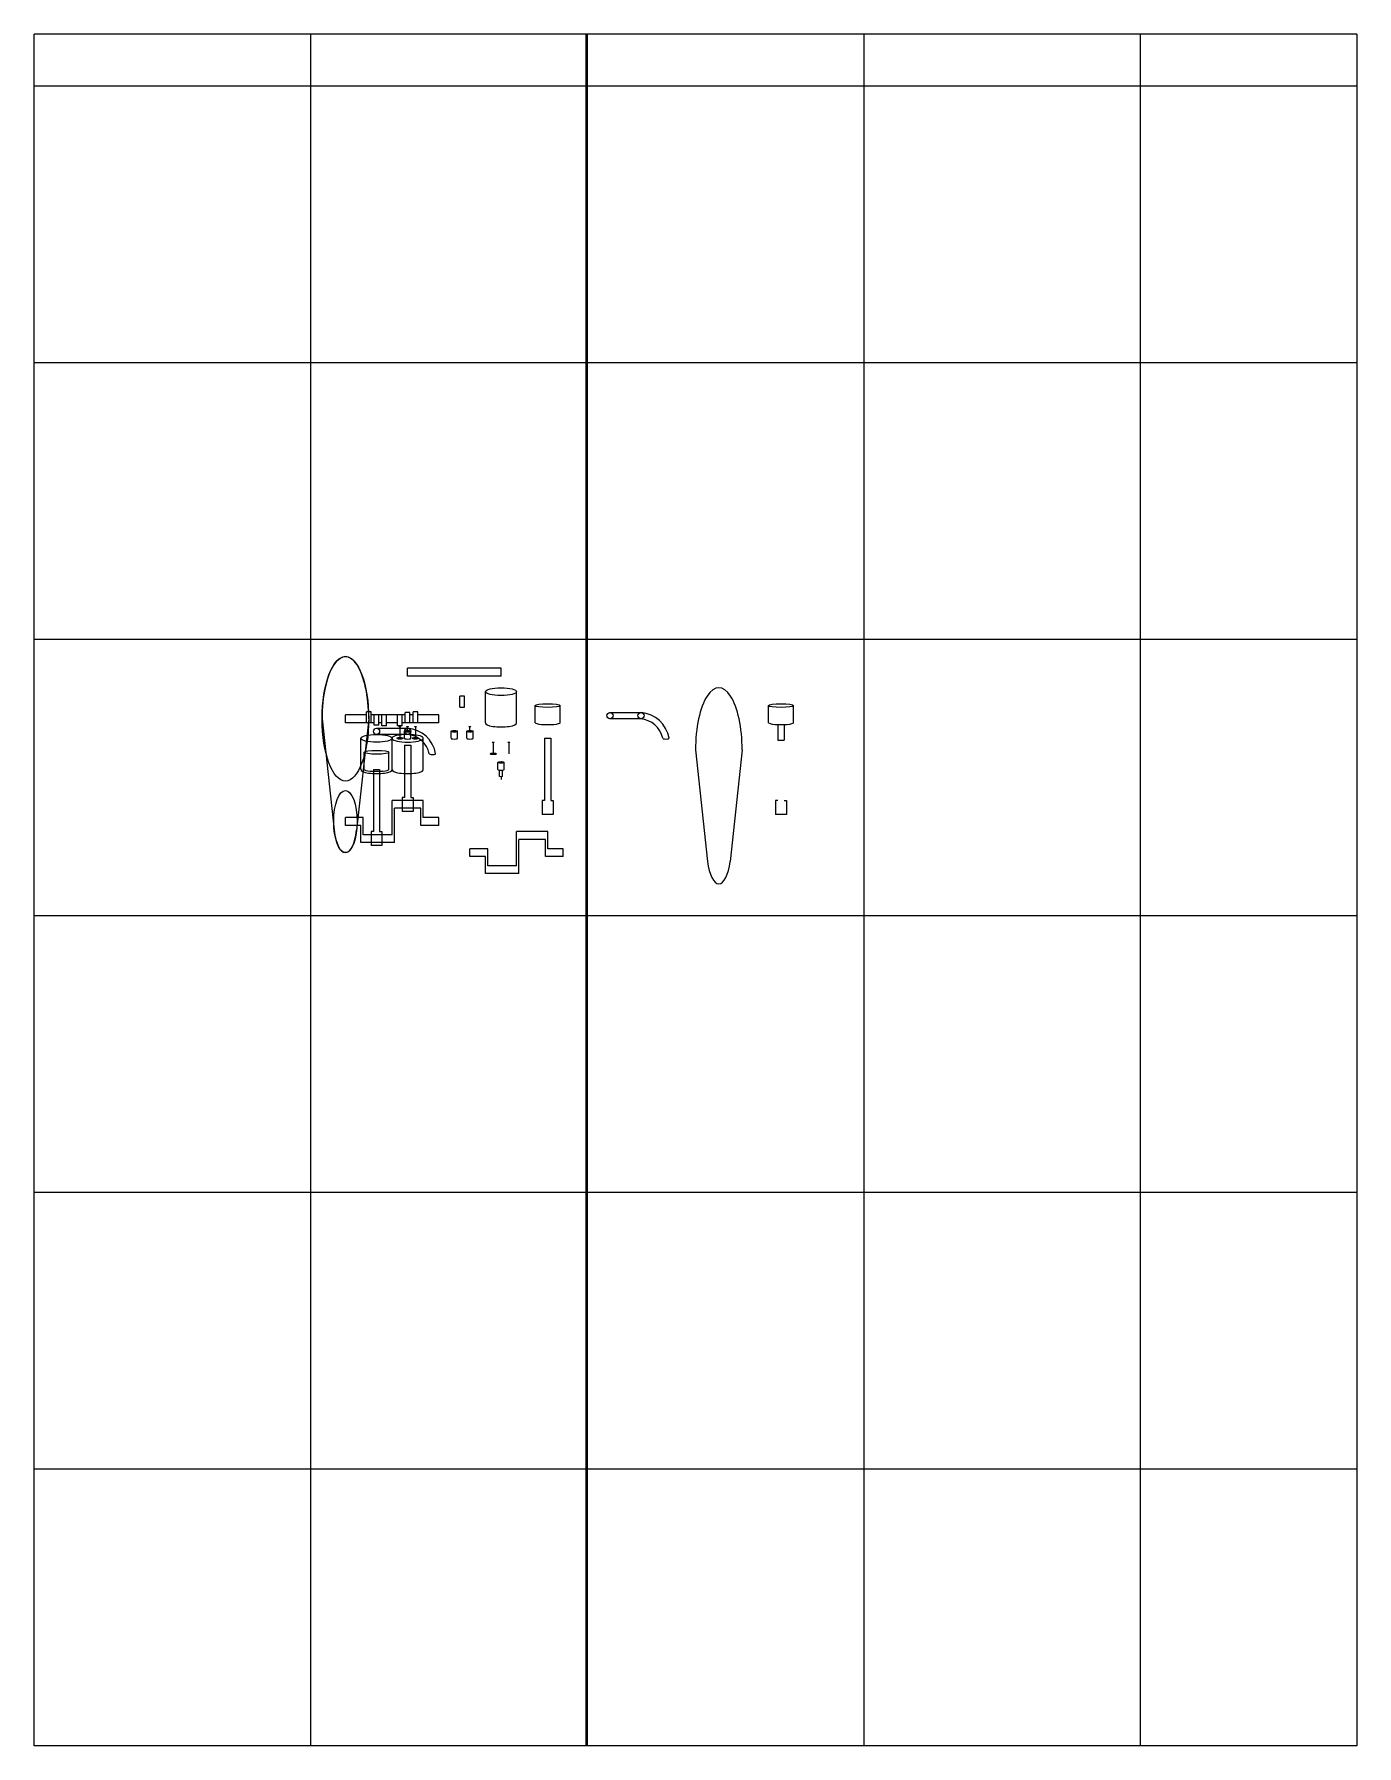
# Model space of a CAD drawing. Header units: inches. Extents: x 0 to 8.5, y 0 to 11.
import ezdxf

# ---------------------------------------------------------------- set-up
doc = ezdxf.new("R2010")
doc.units = ezdxf.units.IN
doc.header["$MEASUREMENT"] = 0
doc.layers.get('0').update_dxf_attribs({"lineweight": 25, "true_color": 0xffffff})
doc.layers.add('Pipe', color=7, linetype='Continuous', lineweight=25, true_color=0xffffff)
doc.layers.add('TimingBelt', color=7, linetype='Continuous', lineweight=25, true_color=0xffffff)

msp = doc.modelspace()

# ---------------------------------------------------------------- linework, layer by layer
for p, q in [((0, 0), (0, 11)), ((8.5, 11), (0, 11)), ((1.778, 0), (1.778, 11)), ((3.547, 0), (3.547, 11)), ((3.556, 0), (3.556, 11)), ((5.333, 0), (5.333, 11)), ((7.111, 0), (7.111, 11)), ((8.5, 11), (8.5, 0)), ((8.5, 10.667), (0, 10.667)), ((8.5, 8.889), (0, 8.889)), ((8.5, 7.111), (0, 7.111)), ((3, 6.925), (2.4, 6.925)), ((2.4, 6.875), (2.4, 6.925)), ((3, 6.875), (2.4, 6.875)), ((3, 6.875), (3, 6.925)), ((2.735, 6.675), (2.735, 6.745)), ((2.765, 6.745), (2.735, 6.745)), ((2.765, 6.675), (2.765, 6.745)), ((2.9, 6.575), (2.9, 6.775)), ((3.1, 6.575), (3.1, 6.775)), ((2.135, 6.625), (2, 6.625)), ((2, 6.575), (2, 6.625)), ((2.135, 6.575), (2.135, 6.645)), ((2.165, 6.645), (2.135, 6.645)), ((2.165, 6.575), (2.165, 6.645)), ((2.385, 6.625), (2.165, 6.625)), ((2.185, 6.56), (2.185, 6.625)), ((2.215, 6.56), (2.215, 6.625)), ((2.235, 6.555), (2.235, 6.625)), ((2.265, 6.555), (2.265, 6.625)), ((2.335, 6.555), (2.335, 6.625)), ((2.365, 6.555), (2.365, 6.625)), ((2.385, 6.575), (2.385, 6.64)), ((2.415, 6.64), (2.385, 6.64)), ((2.415, 6.575), (2.415, 6.64)), ((2.435, 6.625), (2.415, 6.625)), ((2.435, 6.575), (2.435, 6.645)), ((2.465, 6.645), (2.435, 6.645)), ((2.465, 6.575), (2.465, 6.645)), ((2.6, 6.625), (2.465, 6.625)), ((2.6, 6.575), (2.6, 6.625)), ((2.735, 6.675), (2.765, 6.675)), ((3.22, 6.575), (3.22, 6.685)), ((3.38, 6.575), (3.38, 6.685)), ((4.72, 6.575), (4.72, 6.685)), ((4.88, 6.575), (4.88, 6.685)), ((2.185, 6.575), (2, 6.575)), ((2.215, 6.56), (2.185, 6.56)), ((2.235, 6.575), (2.215, 6.575)), ((2.265, 6.555), (2.235, 6.555)), ((2.335, 6.575), (2.265, 6.575)), ((2.365, 6.555), (2.335, 6.555)), ((2.35, 6.547), (2.35, 6.475)), ((2.6, 6.575), (2.365, 6.575)), ((2.38, 6.475), (2.38, 6.52)), ((2.4, 6.525), (2.4, 6.547)), ((2.42, 6.475), (2.42, 6.52)), ((2.45, 6.547), (2.45, 6.475)), ((2.68, 6.475), (2.68, 6.52)), ((2.72, 6.475), (2.72, 6.52)), ((2.78, 6.475), (2.78, 6.52)), ((2.8, 6.525), (2.8, 6.547)), ((2.82, 6.475), (2.82, 6.52)), ((4.78, 6.563), (4.78, 6.463)), ((4.82, 6.563), (4.82, 6.463)), ((2.1, 6.275), (2.1, 6.475)), ((2.12, 6.275), (2.12, 6.385)), ((2.28, 6.275), (2.28, 6.385)), ((2.3, 6.275), (2.3, 6.475)), ((2.38, 6.43), (2.38, 6.095)), ((2.38, 6.43), (2.42, 6.43)), ((2.42, 6.43), (2.42, 6.095)), ((2.5, 6.275), (2.5, 6.475)), ((2.95, 6.447), (2.95, 6.375)), ((3.05, 6.447), (3.05, 6.375)), ((3.28, 6.475), (3.28, 6.075)), ((3.28, 6.475), (3.32, 6.475)), ((3.32, 6.475), (3.32, 6.075)), ((2.18, 6.275), (2.18, 5.875)), ((2.18, 6.275), (2.22, 6.275)), ((2.22, 6.275), (2.22, 5.875)), ((2.98, 6.275), (2.98, 6.32)), ((2.99, 6.316), (2.99, 6.32)), ((2.99, 6.23), (2.99, 6.271)), ((3.01, 6.316), (3.01, 6.32)), ((3.01, 6.229), (3.01, 6.271)), ((3.02, 6.275), (3.02, 6.32)), ((3, 6.23), (3, 6.21)), ((2.3, 5.855), (2.3, 6.075)), ((2.5, 6.075), (2.3, 6.075)), ((2.365, 6.095), (2.365, 6.005)), ((2.38, 6.095), (2.365, 6.095)), ((2.42, 6.095), (2.435, 6.095)), ((2.435, 6.095), (2.435, 6.005)), ((2.5, 5.965), (2.5, 6.075)), ((3.265, 6.075), (3.265, 5.985)), ((3.28, 6.075), (3.265, 6.075)), ((3.32, 6.075), (3.335, 6.075)), ((3.335, 6.075), (3.335, 5.985)), ((4.765, 6.075), (4.765, 5.985)), ((4.78, 6.075), (4.765, 6.075)), ((4.82, 6.075), (4.835, 6.075)), ((4.835, 6.075), (4.835, 5.985)), ((2.115, 5.965), (2, 5.965)), ((2, 5.915), (2, 5.965)), ((2.115, 5.855), (2.115, 5.965)), ((2.315, 5.805), (2.315, 6.025)), ((2.485, 6.025), (2.315, 6.025)), ((2.435, 6.005), (2.365, 6.005)), ((2.485, 5.915), (2.485, 6.025)), ((2.6, 5.965), (2.5, 5.965)), ((2.6, 5.915), (2.6, 5.965)), ((3.335, 5.985), (3.265, 5.985)), ((4.835, 5.985), (4.765, 5.985)), ((2.1, 5.915), (2, 5.915)), ((2.1, 5.805), (2.1, 5.915)), ((2.3, 5.855), (2.115, 5.855)), ((2.165, 5.875), (2.165, 5.785)), ((2.18, 5.875), (2.165, 5.875)), ((2.22, 5.875), (2.235, 5.875)), ((2.235, 5.875), (2.235, 5.785)), ((2.6, 5.915), (2.485, 5.915)), ((3.1, 5.655), (3.1, 5.875)), ((3.3, 5.875), (3.1, 5.875)), ((3.3, 5.765), (3.3, 5.875)), ((2.315, 5.805), (2.1, 5.805)), ((2.235, 5.785), (2.165, 5.785)), ((2.915, 5.765), (2.8, 5.765)), ((2.8, 5.715), (2.8, 5.765)), ((2.915, 5.655), (2.915, 5.765)), ((3.115, 5.605), (3.115, 5.825)), ((3.285, 5.825), (3.115, 5.825)), ((3.285, 5.715), (3.285, 5.825)), ((3.4, 5.765), (3.3, 5.765)), ((3.4, 5.715), (3.4, 5.765)), ((2.9, 5.715), (2.8, 5.715)), ((2.9, 5.605), (2.9, 5.715)), ((3.1, 5.655), (2.915, 5.655)), ((3.4, 5.715), (3.285, 5.715)), ((3.115, 5.605), (2.9, 5.605)), ((8.5, 5.333), (0, 5.333)), ((8.5, 3.556), (0, 3.556)), ((8.5, 1.778), (0, 1.778)), ((8.5, 0), (0, 0))]:
    msp.add_line(p, q)
for centre, major_axis, ratio in [((2, 6.6), (0, 0.4), 0.375), ((3, 6.775), (-0.1, 0), 0.249689), ((3.3, 6.685), (-0.08, 0), 0.149188), ((4.8, 6.685), (-0.08, 0), 0.149188), ((2.2, 6.475), (-0.1, 0), 0.249689), ((2.35, 6.549), (-0.006, 0), 0.249689), ((2.4, 6.52), (-0.02, 0), 0.249689), ((2.4, 6.549), (-0.006, 0), 0.249689), ((2.45, 6.549), (-0.006, 0), 0.249689), ((2.7, 6.52), (-0.02, 0), 0.249689), ((2.8, 6.52), (-0.02, 0), 0.249689), ((2.8, 6.549), (-0.006, 0), 0.249689), ((2.2, 6.385), (-0.08, 0), 0.149188), ((2.35, 6.475), (-0.02, 0), 0.249689), ((2.45, 6.475), (-0.02, 0), 0.249689), ((2.95, 6.449), (-0.006, 0), 0.249689), ((3.05, 6.449), (-0.006, 0), 0.249689), ((2.95, 6.375), (-0.02, 0), 0.249689), ((3, 6.32), (-0.02, 0), 0.249689), ((2, 5.94), (0, -0.2), 0.375)]:
    msp.add_ellipse(centre, major_axis=major_axis, ratio=ratio)
for centre, major_axis, ratio, start_param, end_param in [((2.4, 6.475), (-0.1, 0), 0.249689, 4.913747, 10.794216), ((3, 6.573), (-0.1, 0), 0.249689, 6.209988, 9.497975), ((3.3, 6.575), (-0.08, 0), 0.149188, 0, 3.141593), ((4.8, 6.575), (-0.08, 0), 0.149188, 0, 3.141593), ((2.4, 6.475), (-0.02, 0), 0.249689, 0, 3.141593), ((2.7, 6.475), (-0.02, 0), 0.249689, 0, 3.141593), ((2.8, 6.475), (-0.02, 0), 0.249689, 0, 3.141593), ((4.8, 6.475), (-0.08, 0), 0.149188, 1.318116, 1.823477), ((2.2, 6.273), (-0.1, 0), 0.249689, 6.209988, 9.497975), ((2.2, 6.275), (-0.08, 0), 0.149188, 0, 3.141593), ((2.4, 6.273), (-0.1, 0), 0.249689, 6.209988, 9.497975), ((3, 6.275), (-0.02, 0), 0.249689, 0, 3.141593), ((3, 6.235), (-0.02, 0), 0.249689, 1.047198, 2.094395)]:
    msp.add_ellipse(centre, major_axis=major_axis, ratio=ratio, start_param=start_param, end_param=end_param)
at = {"layer": 'Pipe'}
for p, q in [((3.7, 6.64), (3.9, 6.64)), ((2.2, 6.54), (2.4, 6.54)), ((2.4, 6.5), (2.2, 6.5)), ((3.9, 6.6), (3.7, 6.6))]:
    msp.add_line(p, q, dxfattribs=at)
for centre in [(3.7, 6.62), (3.9, 6.62), (2.2, 6.52), (2.4, 6.52)]:
    msp.add_circle(centre, 0.02, dxfattribs=at)
for centre, radius, start in [((3.883, 6.441), 0.16, 12.3485), ((3.883, 6.441), 0.2, 9.933), ((2.383, 6.341), 0.16, 12.3485), ((2.383, 6.341), 0.2, 9.933)]:
    msp.add_arc(centre, radius, start, 85.1158, dxfattribs=at)
for centre in [(4.06, 6.475), (2.56, 6.375)]:
    msp.add_ellipse(centre, major_axis=(-0.02, 0), ratio=0.249689, start_param=0, end_param=3.141593, dxfattribs=at)
at = {"layer": 'TimingBelt'}
for p, q in [((1.85, 6.6), (1.928, 5.884)), ((2.15, 6.6), (2.072, 5.884)), ((4.25, 6.4), (4.328, 5.684)), ((4.55, 6.4), (4.472, 5.684))]:
    msp.add_line(p, q, dxfattribs=at)
for centre, major_axis, start_param, end_param in [((2, 6.6), (0, 0.4), 4.712389, 7.853982), ((4.4, 6.4), (0, 0.4), 4.712389, 7.853982), ((2, 5.94), (0, -0.2), 4.99511, 7.571261), ((4.4, 5.74), (0, -0.2), 4.99511, 7.571261)]:
    msp.add_ellipse(centre, major_axis=major_axis, ratio=0.375, start_param=start_param, end_param=end_param, dxfattribs=at)

doc.saveas('drawing.dxf')
